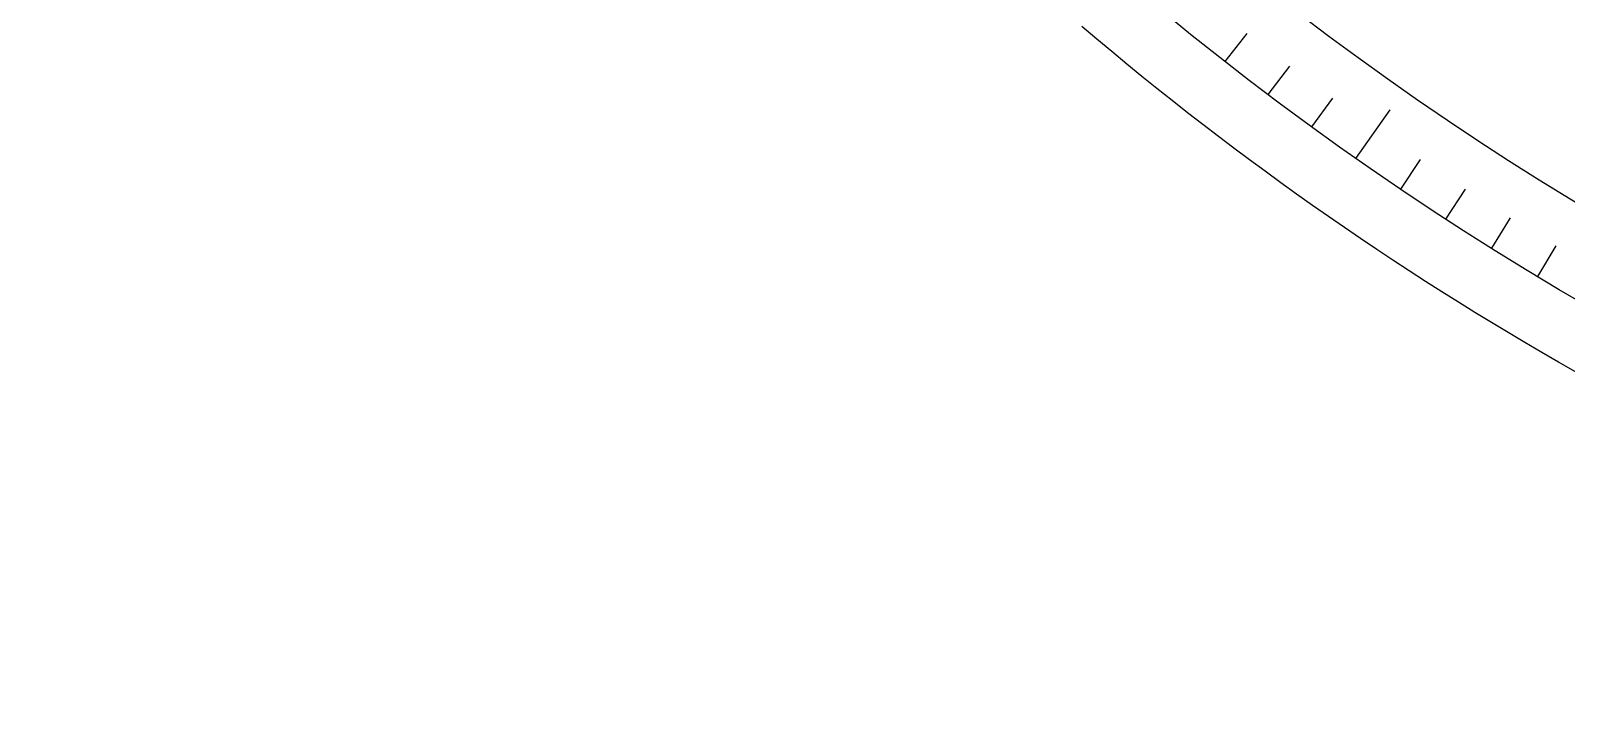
# Model space of a CAD drawing. Header units: millimetres. Extents: x -68 to 68, y -68 to 87.
# Drawn here: x -66.15 to -33.47, y -66.15 to -51.47 of the extents above; entities that cross this region are included whole.
import ezdxf

# ---------------------------------------------------------------- set-up
doc = ezdxf.new("R2010")
doc.units = ezdxf.units.MM
for name, color, linetype in [('CUT_OUTER', 1, 'Continuous'), ('ENGRAVE', 7, 'Continuous'), ('ENGRAVE_FINE', 8, 'Continuous')]:
    doc.layers.add(name, color=color, linetype=linetype)

msp = doc.modelspace()

# ---------------------------------------------------------------- linework, layer by layer
at = {"layer": 'CUT_OUTER'}
msp.add_lwpolyline([(-33.2706, -58.7309), (-33.6304, -58.5256), (-33.9888, -58.3182), (-34.346, -58.1085), (-34.7019, -57.8967), (-35.0565, -57.6827), (-35.4098, -57.4665), (-35.7617, -57.2481), (-36.1123, -57.0276), (-36.4616, -56.805), (-36.8094, -56.5802), (-37.1559, -56.3532), (-37.501, -56.1242), (-37.8447, -55.893), (-38.1869, -55.6598), (-38.5277, -55.4244), (-38.8671, -55.187), (-39.2049, -54.9475), (-39.5414, -54.7059), (-39.8763, -54.4622), (-40.2097, -54.2165), (-40.5416, -53.9688), (-40.872, -53.719), (-41.2008, -53.4672), (-41.5281, -53.2134), (-41.8539, -52.9576), (-42.178, -52.6998), (-42.5006, -52.44), (-42.8215, -52.1782), (-43.1409, -51.9145), (-43.4586, -51.6488), (-43.7747, -51.3812)], dxfattribs=at)
at = {"layer": 'ENGRAVE'}
msp.add_lwpolyline([(-37.9421, -54.1869), (-37.2161, -53.1502)], dxfattribs=at)
for radius in [66.15, 66.15, 64.3781, 61.0875, 61.0875, 58.4888, 53.6625, 53.6625]:
    msp.add_circle((0, 0), radius, dxfattribs=at)
at = {"layer": 'ENGRAVE_FINE'}
for points in [[(-40.726, -52.1269), (-40.2585, -51.5285)], [(-39.8101, -52.8297), (-39.3531, -52.2233)], [(-38.882, -53.5165), (-38.4356, -52.9021)], [(-36.9906, -54.8408), (-36.566, -54.2113)], [(-36.0279, -55.4781), (-35.6143, -54.8412)], [(-35.0542, -56.0984), (-34.6518, -55.4544)], [(-34.0698, -56.7016), (-33.6787, -56.0507)]]:
    msp.add_lwpolyline(points, dxfattribs=at)

doc.saveas('drawing.dxf')
